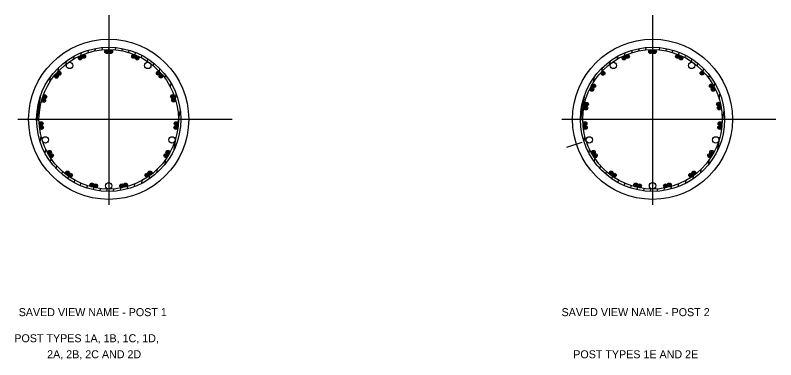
# Model space of a CAD drawing. Extents: x -720.4 to -678.5, y 479.5 to 509.4.
# Drawn here: x -720.24 to -696.48, y 498.64 to 509.4 of the extents above; entities that cross this region are included whole.
import ezdxf

# ---------------------------------------------------------------- set-up
doc = ezdxf.new("R2010")
doc.units = 0
for name, color, linetype in [('str_Center-Line-A', 7, 'Continuous'), ('str_Concrete-A', 7, 'Continuous'), ('str_Reinforcement-A', 7, 'Continuous'), ('str_Text-A', 7, 'Continuous'), ('tcd_SIGN-OVERHEAD', 7, 'Continuous')]:
    doc.layers.add(name, color=color, linetype=linetype)

msp = doc.modelspace()

# ---------------------------------------------------------------- linework, layer by layer
at = {"layer": 'str_Center-Line-A'}
for p, q in [((-717.32, 509.4), (-717.32, 503.483)), ((-700.334, 509.4), (-700.334, 503.483)), ((-718.266, 508.043), (-718.045, 508.138)), ((-717.44, 508.263), (-717.2, 508.263)), ((-716.595, 508.138), (-716.375, 508.044)), ((-701.281, 508.043), (-701.06, 508.138)), ((-700.454, 508.263), (-700.214, 508.263)), ((-699.61, 508.138), (-699.389, 508.044)), ((-718.99, 507.45), (-718.832, 507.63)), ((-715.81, 507.634), (-715.652, 507.453)), ((-702.259, 507.032), (-702.146, 507.244)), ((-698.411, 507.033), (-698.523, 507.245)), ((-719.368, 506.683), (-719.294, 506.911)), ((-715.347, 506.917), (-715.273, 506.689)), ((-702.431, 506.443), (-702.384, 506.678)), ((-698.239, 506.447), (-698.286, 506.683)), ((-720.153, 506.15), (-713.461, 506.15)), ((-719.413, 505.836), (-719.435, 506.075)), ((-715.205, 506.075), (-715.226, 505.836)), ((-703.168, 506.15), (-696.484, 506.15)), ((-702.428, 505.836), (-702.45, 506.075)), ((-698.241, 505.836), (-698.219, 506.075)), ((-703.009, 505.281), (-702.534, 505.435)), ((-719.075, 504.967), (-719.197, 505.173)), ((-715.442, 505.173), (-715.564, 504.967)), ((-702.09, 504.967), (-702.212, 505.173)), ((-698.457, 505.173), (-698.579, 504.967)), ((-718.465, 504.369), (-718.659, 504.511)), ((-715.98, 504.511), (-716.174, 504.37)), ((-701.479, 504.369), (-701.674, 504.511)), ((-698.995, 504.511), (-699.189, 504.37)), ((-717.668, 504.062), (-717.902, 504.115)), ((-716.737, 504.115), (-716.971, 504.062)), ((-700.683, 504.062), (-700.917, 504.115)), ((-699.752, 504.115), (-699.986, 504.062))]:
    msp.add_line(p, q, dxfattribs=at)
at = {"layer": 'str_Concrete-A'}
for centre in [(-717.32, 506.15), (-700.334, 506.15)]:
    msp.add_circle(centre, 2.5, dxfattribs=at)
at = {"layer": 'str_Reinforcement-A'}
for p, q in [((-717.742, 508.285), (-717.73, 508.362)), ((-717.526, 508.317), (-717.514, 508.391)), ((-717.313, 508.326), (-717.302, 508.4)), ((-717.104, 508.316), (-717.093, 508.388)), ((-716.898, 508.285), (-716.887, 508.358)), ((-700.757, 508.285), (-700.745, 508.362)), ((-700.541, 508.317), (-700.529, 508.391)), ((-700.328, 508.326), (-700.317, 508.4)), ((-700.119, 508.316), (-700.108, 508.388)), ((-699.913, 508.285), (-699.901, 508.358)), ((-718.415, 508.031), (-718.4, 508.123)), ((-718.186, 508.147), (-718.172, 508.232)), ((-717.962, 508.23), (-717.949, 508.31)), ((-716.695, 508.235), (-716.684, 508.308)), ((-716.495, 508.164), (-716.484, 508.239)), ((-716.299, 508.072), (-716.287, 508.149)), ((-701.43, 508.031), (-701.415, 508.123)), ((-701.2, 508.147), (-701.187, 508.232)), ((-700.976, 508.23), (-700.964, 508.31)), ((-699.71, 508.235), (-699.698, 508.308)), ((-699.51, 508.164), (-699.498, 508.239)), ((-699.314, 508.072), (-699.302, 508.149)), ((-718.651, 507.872), (-718.635, 507.975)), ((-716.106, 507.957), (-716.094, 508.037)), ((-715.918, 507.815), (-715.905, 507.899)), ((-701.666, 507.872), (-701.649, 507.975)), ((-699.121, 507.957), (-699.109, 508.037)), ((-698.933, 507.815), (-698.919, 507.899)), ((-718.897, 507.649), (-718.878, 507.773)), ((-715.735, 507.642), (-715.72, 507.732)), ((-701.912, 507.649), (-701.892, 507.773)), ((-698.749, 507.642), (-698.735, 507.732)), ((-719.162, 507.309), (-719.135, 507.479)), ((-715.557, 507.428), (-715.541, 507.528)), ((-702.177, 507.309), (-702.15, 507.479)), ((-698.572, 507.428), (-698.556, 507.528)), ((-715.39, 507.156), (-715.371, 507.274)), ((-698.404, 507.156), (-698.386, 507.274)), ((-715.237, 506.784), (-715.213, 506.94)), ((-698.252, 506.784), (-698.228, 506.94)), ((-719.568, 506.075), (-719.435, 506.915)), ((-702.583, 506.075), (-702.45, 506.915)), ((-715.146, 506.028), (-715.085, 506.414)), ((-698.161, 506.028), (-698.1, 506.414)), ((-719.457, 505.447), (-719.43, 505.617)), ((-715.276, 505.208), (-715.215, 505.594)), ((-702.472, 505.447), (-702.445, 505.617)), ((-698.291, 505.208), (-698.23, 505.594)), ((-719.303, 505.087), (-719.283, 505.211)), ((-702.318, 505.087), (-702.298, 505.211)), ((-719.134, 504.82), (-719.118, 504.924)), ((-715.56, 504.747), (-715.535, 504.903)), ((-702.149, 504.82), (-702.133, 504.924)), ((-698.575, 504.747), (-698.55, 504.903)), ((-718.957, 504.607), (-718.943, 504.699)), ((-715.814, 504.478), (-715.795, 504.596)), ((-701.972, 504.607), (-701.957, 504.699)), ((-698.828, 504.478), (-698.81, 504.596)), ((-718.774, 504.433), (-718.76, 504.518)), ((-718.586, 504.29), (-718.573, 504.37)), ((-716.055, 504.289), (-716.039, 504.39)), ((-701.789, 504.433), (-701.775, 504.518)), ((-701.6, 504.29), (-701.588, 504.37)), ((-699.069, 504.289), (-699.053, 504.39)), ((-718.393, 504.172), (-718.381, 504.249)), ((-718.197, 504.078), (-718.185, 504.153)), ((-717.998, 504.004), (-717.986, 504.078)), ((-716.514, 504.049), (-716.501, 504.133)), ((-716.287, 504.15), (-716.273, 504.241)), ((-701.408, 504.172), (-701.396, 504.249)), ((-701.212, 504.078), (-701.2, 504.153)), ((-701.013, 504.004), (-701.001, 504.078)), ((-699.529, 504.049), (-699.516, 504.133)), ((-699.302, 504.15), (-699.288, 504.241)), ((-717.796, 503.951), (-717.784, 504.023)), ((-717.59, 503.916), (-717.579, 503.989)), ((-717.382, 503.901), (-717.37, 503.974)), ((-717.17, 503.905), (-717.158, 503.979)), ((-716.955, 503.929), (-716.943, 504.006)), ((-716.737, 503.977), (-716.724, 504.056)), ((-700.81, 503.951), (-700.799, 504.023)), ((-700.605, 503.916), (-700.593, 503.989)), ((-700.396, 503.901), (-700.385, 503.974)), ((-700.185, 503.905), (-700.173, 503.979)), ((-699.97, 503.929), (-699.958, 504.006)), ((-699.752, 503.977), (-699.739, 504.056))]:
    msp.add_line(p, q, dxfattribs=at)
for centre, radius in [((-717.32, 506.15), 2.25), ((-700.334, 506.15), 2.25), ((-717.32, 506.15), 2.177), ((-718.211, 508.067), 0.06), ((-718.1, 508.114), 0.06), ((-718.1, 508.114), 0.04), ((-718.1, 508.114), 0.0201), ((-717.38, 508.263), 0.06), ((-717.38, 508.263), 0.04), ((-717.38, 508.263), 0.0201), ((-717.26, 508.263), 0.06), ((-717.26, 508.263), 0.04), ((-717.26, 508.263), 0.0201), ((-716.54, 508.115), 0.06), ((-716.54, 508.115), 0.04), ((-716.54, 508.115), 0.0201), ((-716.43, 508.067), 0.06), ((-700.334, 506.15), 2.177), ((-701.225, 508.067), 0.06), ((-701.115, 508.114), 0.06), ((-701.115, 508.114), 0.04), ((-701.115, 508.114), 0.0201), ((-700.394, 508.263), 0.06), ((-700.394, 508.263), 0.04), ((-700.394, 508.263), 0.0201), ((-700.274, 508.263), 0.06), ((-700.274, 508.263), 0.04), ((-700.274, 508.263), 0.0201), ((-699.555, 508.115), 0.06), ((-699.555, 508.115), 0.04), ((-699.555, 508.115), 0.0201), ((-699.445, 508.067), 0.06), ((-718.211, 508.067), 0.04), ((-718.211, 508.067), 0.0201), ((-716.43, 508.067), 0.04), ((-716.43, 508.067), 0.0201), ((-701.225, 508.067), 0.04), ((-701.225, 508.067), 0.0201), ((-699.445, 508.067), 0.04), ((-699.445, 508.067), 0.0201), ((-718.872, 507.585), 0.06), ((-715.771, 507.589), 0.06), ((-701.884, 507.587), 0.06), ((-698.786, 507.589), 0.06), ((-718.951, 507.495), 0.06), ((-718.951, 507.495), 0.04), ((-718.951, 507.495), 0.0201), ((-718.872, 507.585), 0.04), ((-718.872, 507.585), 0.0201), ((-715.771, 507.589), 0.04), ((-715.771, 507.589), 0.0201), ((-715.692, 507.498), 0.06), ((-715.692, 507.498), 0.04), ((-715.692, 507.498), 0.0201), ((-701.884, 507.587), 0.04), ((-701.884, 507.587), 0.0201), ((-698.786, 507.589), 0.04), ((-698.786, 507.589), 0.0201), ((-702.175, 507.191), 0.06), ((-702.175, 507.191), 0.04), ((-702.175, 507.191), 0.0201), ((-698.495, 507.192), 0.06), ((-698.495, 507.192), 0.04), ((-698.495, 507.192), 0.0201), ((-702.231, 507.085), 0.06), ((-702.231, 507.085), 0.04), ((-702.231, 507.085), 0.0201), ((-698.439, 507.086), 0.06), ((-698.439, 507.086), 0.04), ((-698.439, 507.086), 0.0201), ((-719.35, 506.74), 0.06), ((-719.35, 506.74), 0.04), ((-719.313, 506.854), 0.06), ((-719.35, 506.74), 0.0201), ((-719.313, 506.854), 0.04), ((-719.313, 506.854), 0.0201), ((-715.328, 506.86), 0.06), ((-715.328, 506.86), 0.04), ((-715.291, 506.746), 0.06), ((-715.328, 506.86), 0.0201), ((-715.291, 506.746), 0.04), ((-715.291, 506.746), 0.0201), ((-702.419, 506.502), 0.06), ((-702.419, 506.502), 0.04), ((-702.396, 506.619), 0.06), ((-702.419, 506.502), 0.0201), ((-702.396, 506.619), 0.04), ((-702.396, 506.619), 0.0201), ((-698.274, 506.624), 0.06), ((-698.274, 506.624), 0.04), ((-698.251, 506.506), 0.06), ((-698.274, 506.624), 0.0201), ((-698.251, 506.506), 0.04), ((-698.251, 506.506), 0.0201), ((-719.429, 506.016), 0.06), ((-719.429, 506.016), 0.04), ((-719.429, 506.016), 0.0201), ((-715.21, 506.016), 0.06), ((-715.21, 506.016), 0.04), ((-715.21, 506.016), 0.0201), ((-702.444, 506.016), 0.06), ((-702.444, 506.016), 0.04), ((-702.444, 506.016), 0.0201), ((-698.225, 506.016), 0.06), ((-698.225, 506.016), 0.04), ((-698.225, 506.016), 0.0201), ((-719.418, 505.896), 0.06), ((-719.418, 505.896), 0.04), ((-719.418, 505.896), 0.0201), ((-715.221, 505.896), 0.06), ((-715.221, 505.896), 0.04), ((-715.221, 505.896), 0.0201), ((-702.433, 505.896), 0.06), ((-702.433, 505.896), 0.04), ((-702.433, 505.896), 0.0201), ((-698.236, 505.896), 0.06), ((-698.236, 505.896), 0.04), ((-698.236, 505.896), 0.0201), ((-719.167, 505.121), 0.06), ((-719.167, 505.121), 0.04), ((-719.167, 505.121), 0.0201), ((-719.105, 505.018), 0.06), ((-719.105, 505.018), 0.04), ((-719.105, 505.018), 0.0201), ((-715.534, 505.018), 0.06), ((-715.534, 505.018), 0.04), ((-715.534, 505.018), 0.0201), ((-715.472, 505.121), 0.06), ((-715.472, 505.121), 0.04), ((-715.472, 505.121), 0.0201), ((-702.182, 505.121), 0.06), ((-702.182, 505.121), 0.04), ((-702.182, 505.121), 0.0201), ((-702.12, 505.018), 0.06), ((-702.12, 505.018), 0.04), ((-702.12, 505.018), 0.0201), ((-698.549, 505.018), 0.06), ((-698.549, 505.018), 0.04), ((-698.549, 505.018), 0.0201), ((-698.487, 505.121), 0.06), ((-698.487, 505.121), 0.04), ((-698.487, 505.121), 0.0201), ((-718.61, 504.475), 0.06), ((-718.61, 504.475), 0.04), ((-718.61, 504.475), 0.0201), ((-718.513, 504.405), 0.06), ((-718.513, 504.405), 0.04), ((-718.513, 504.405), 0.0201), ((-716.126, 504.405), 0.06), ((-716.126, 504.405), 0.04), ((-716.126, 504.405), 0.0201), ((-716.029, 504.475), 0.06), ((-716.029, 504.475), 0.04), ((-716.029, 504.475), 0.0201), ((-701.625, 504.475), 0.06), ((-701.625, 504.475), 0.04), ((-701.625, 504.475), 0.0201), ((-701.528, 504.405), 0.06), ((-701.528, 504.405), 0.04), ((-701.528, 504.405), 0.0201), ((-699.141, 504.405), 0.06), ((-699.141, 504.405), 0.04), ((-699.141, 504.405), 0.0201), ((-699.044, 504.475), 0.06), ((-699.044, 504.475), 0.04), ((-699.044, 504.475), 0.0201), ((-717.844, 504.102), 0.06), ((-717.844, 504.102), 0.04), ((-717.844, 504.102), 0.0201), ((-717.727, 504.075), 0.06), ((-717.727, 504.075), 0.04), ((-717.727, 504.075), 0.0201), ((-716.912, 504.075), 0.06), ((-716.912, 504.075), 0.04), ((-716.912, 504.075), 0.0201), ((-716.795, 504.102), 0.06), ((-716.795, 504.102), 0.04), ((-716.795, 504.102), 0.0201), ((-700.859, 504.102), 0.06), ((-700.859, 504.102), 0.04), ((-700.859, 504.102), 0.0201), ((-700.742, 504.075), 0.06), ((-700.742, 504.075), 0.04), ((-700.742, 504.075), 0.0201), ((-699.927, 504.075), 0.06), ((-699.927, 504.075), 0.04), ((-699.927, 504.075), 0.0201), ((-699.81, 504.102), 0.06), ((-699.81, 504.102), 0.04), ((-699.81, 504.102), 0.0201)]:
    msp.add_circle(centre, radius, dxfattribs=at)
at = {"layer": 'tcd_SIGN-OVERHEAD'}
for centre in [(-718.541, 507.831), (-716.098, 507.831), (-701.556, 507.831), (-699.113, 507.831), (-719.296, 505.508), (-715.344, 505.508), (-702.31, 505.508), (-698.358, 505.508), (-717.32, 504.072), (-700.334, 504.072)]:
    msp.add_circle(centre, 0.099, dxfattribs=at)

# ---------------------------------------------------------------- texts
at = {"layer": 'str_Text-A'}
for s, p in [('SAVED VIEW NAME - POST 1', (-720.13, 500.005)), ('SAVED VIEW NAME - POST 2', (-703.175, 500.005)), ('POST TYPES 1A, 1B, 1C, 1D,', (-720.267, 499.19)), ('2A, 2B, 2C AND 2D', (-719.241, 498.69)), ('POST TYPES 1E AND 2E', (-702.81, 498.69))]:
    msp.add_text(s, height=0.25, dxfattribs=at).set_placement(p)

doc.saveas('drawing.dxf')
